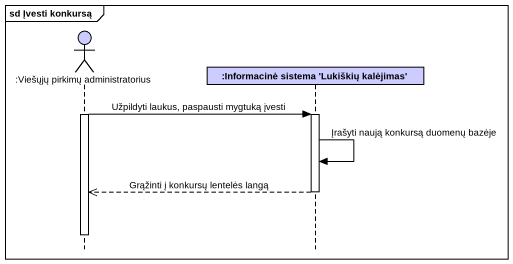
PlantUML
@startuml
mainframe sd Įvesti konkursą
hide footbox
actor ":Viešųjų pirkimų administratorius" as Viešųjų_pirkimų #CCCCFF
participant ":Informacinė sistema 'Lukiškių kalėjimas'" as Informacinė_sistema #CCCCFF

activate Viešųjų_pirkimų
Viešųjų_pirkimų -> Informacinė_sistema : Užpildyti laukus, paspausti mygtuką įvesti
activate Informacinė_sistema
Informacinė_sistema -> Informacinė_sistema : Įrašyti naują konkursą duomenų bazėje
Informacinė_sistema -->> Viešųjų_pirkimų : Grąžinti į konkursų lentelės langą
deactivate Informacinė_sistema
deactivate Viešųjų_pirkimų
@enduml
